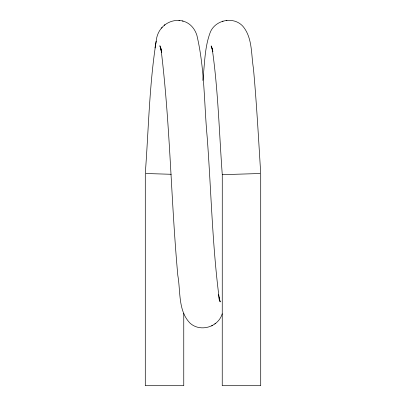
<?xml version="1.0" encoding="UTF-8"?>
<svg xmlns="http://www.w3.org/2000/svg" width="406" height="406" viewBox="0 0 406 406"><rect width="100%" height="100%" fill="white"/><g stroke="black" fill="none" stroke-linecap="round" stroke-linejoin="round"><path stroke-width="0.61" d="M212.592 49.227L211.13 45.908L212.861 51.801L212.12 48.116C218.189 90.025 219.164 132.478 222.27 174.666L222.239 385.7L260.713 385.7L260.713 174.083M145.323 172.915C148.632 129.006 149.286 84.737 156.183 41.189C158.284 17.894 189.145 11.881 196.834 35.119C204.725 68.365 204.04 103.083 207.172 136.995C211.201 190.597 212.236 244.519 219.133 297.872M202.807 80.393C204.791 64.158 204.457 47.106 210.511 31.693C216.068 19.356 234.536 16.149 243.326 26.796C252.552 38.347 251.101 54.49 253.425 68.32C256.612 103.129 258.495 138.04 260.677 172.915M156.183 41.189L154.99 47.954M222.204 313.833C218.301 327.145 200.112 332.595 189.866 322.973C177.945 310.499 180.65 291.224 177.818 275.461C170.936 200.041 170.276 124.079 160.994 48.898L161.603 52.344L159.868 45.741L161.289 49.314M161.476 28.115L162.126 27.456M164.232 25.304L164.897 24.629M211.663 325.916L212.343 325.505M214.804 323.922L215.474 323.511M222.336 21.285L223.021 21.142M226.203 20.467L226.893 20.33M222.305 174.666L260.672 173.499M171.19 174.286L145.307 173.499M182.39 20.965L183.076 21.102M178.945 20.31L179.63 20.452M218.915 298.679L220.27 301.932L219.118 297.76M218.535 294.654L219.727 301.059M183.761 313.452L183.761 385.7L145.287 385.7L145.287 174.083"/></g></svg>
